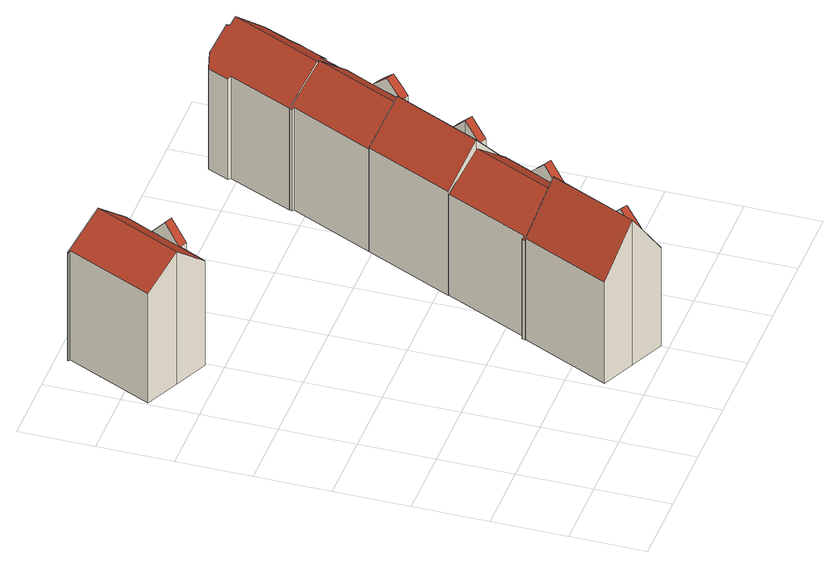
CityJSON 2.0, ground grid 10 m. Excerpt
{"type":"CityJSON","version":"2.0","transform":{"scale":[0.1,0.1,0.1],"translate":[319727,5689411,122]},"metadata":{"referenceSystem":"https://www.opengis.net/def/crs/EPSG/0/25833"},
"CityObjects":{
"building1":{"type":"Building","attributes":{"Gemeindeschluessel":14713000,"Geometrietyp2DReferenz":"3000","function":"31001_9998","roofType":"9999"},"children":["building1-1","building1-2"]},
"building1-1":{"type":"BuildingPart","attributes":{"Dachtyp_tdc":"tdcGableRoof","Dachneigung":46.37,"QualitaetDacherkennung":60,"Geometrietyp2DReferenz":"3000","roofType":"3100","measuredHeight":18.2},"parents":["building1"],"geometry":[{"type":"MultiSurface","lod":"2","boundaries":[[[0,1,2,3]],[[1,4,5,2]],[[4,6,7,5]],[[0,8,9,10,1]],[[4,10,9,11,6]],[[1,10,4]],[[2,5,7,3]],[[0,3,7,6]],[[9,8,11]],[[11,8,0,6]]],"semantics":{"surfaces":[{"type":"WallSurface"},{"type":"RoofSurface"},{"type":"GroundSurface"},{"type":"ClosureSurface"}],"values":[0,0,0,1,1,0,2,3,0,3]}}]},
"building1-2":{"type":"BuildingPart","attributes":{"Dachtyp_tdc":"tdcGableRoof","Dachneigung":39.14,"QualitaetDacherkennung":62,"Geometrietyp2DReferenz":"3000","roofType":"3100","measuredHeight":19.88},"parents":["building1"],"geometry":[{"type":"MultiSurface","lod":"2","boundaries":[[[12,13,14,15]],[[13,16,17,14]],[[16,18,19,17]],[[18,20,21,19]],[[20,22,3,21]],[[22,0,3]],[[23,7,6]],[[23,24,25,7]],[[24,26,27,25]],[[26,28,29,27]],[[28,30,31,29]],[[30,32,33,31]],[[32,34,35,33]],[[34,12,15,35]],[[30,28,26,24,23,11,8,22,20,18,16]],[[16,13,12,34,32,30]],[[15,14,17,19,21,3,7,25,27,29,31,33,35]],[[6,11,23]],[[8,0,22]],[[6,7,3,0]],[[6,0,8,11]]],"semantics":{"surfaces":[{"type":"WallSurface"},{"type":"RoofSurface"},{"type":"GroundSurface"},{"type":"ClosureSurface"}],"values":[0,0,0,0,0,0,0,0,0,0,0,0,0,0,1,1,2,0,0,3,3]}}]},
"building2":{"type":"Building","attributes":{"Gemeindeschluessel":14713000,"Geometrietyp2DReferenz":"3000","function":"31001_9998","roofType":"9999"},"children":["building2-1","building2-2"]},
"building2-1":{"type":"BuildingPart","attributes":{"Dachtyp_tdc":"tdcGableRoof","Dachneigung":43.1,"QualitaetDacherkennung":67,"Geometrietyp2DReferenz":"3000","roofType":"3100","measuredHeight":17.13},"parents":["building2"],"geometry":[{"type":"MultiSurface","lod":"2","boundaries":[[[36,37,38,39,40]],[[37,41,42,38]],[[41,43,44,42]],[[41,37,45]],[[36,43,46]],[[37,36,46,45]],[[43,41,45,46]],[[39,38,42,44]],[[40,43,36]],[[40,39,44,43]]],"semantics":{"surfaces":[{"type":"WallSurface"},{"type":"RoofSurface"},{"type":"GroundSurface"},{"type":"ClosureSurface"}],"values":[0,0,0,0,0,1,1,2,0,3]}}]},
"building2-2":{"type":"BuildingPart","attributes":{"Dachtyp_tdc":"tdcGableRoof","Dachneigung":53.57,"QualitaetDacherkennung":63,"Geometrietyp2DReferenz":"3000","roofType":"3100","measuredHeight":21.74},"parents":["building2"],"geometry":[{"type":"MultiSurface","lod":"2","boundaries":[[[47,40,39,48]],[[43,49,50,44]],[[49,51,52,50]],[[51,53,54,52]],[[53,55,56,54]],[[55,57,58,56]],[[57,59,60,58]],[[59,61,62,60]],[[61,63,64,62]],[[63,65,66,64]],[[65,47,48,66]],[[61,59,57,55]],[[55,53,51,49,43,40,47,65,63,61]],[[48,39,44,50,52,54,56,58,60,62,64,66]],[[43,44,39,40]]],"semantics":{"surfaces":[{"type":"WallSurface"},{"type":"RoofSurface"},{"type":"GroundSurface"},{"type":"ClosureSurface"}],"values":[0,0,0,0,0,0,0,0,0,0,0,1,1,2,3]}}]},
"building3":{"type":"Building","attributes":{"Gemeindeschluessel":14713000,"Geometrietyp2DReferenz":"3000","function":"31001_9998","roofType":"9999"},"children":["building3-1","building3-2"]},
"building3-1":{"type":"BuildingPart","attributes":{"Dachtyp_tdc":"tdcGableRoof","Dachneigung":44.11,"QualitaetDacherkennung":65,"Geometrietyp2DReferenz":"3000","roofType":"3100","measuredHeight":17.27},"parents":["building3"],"geometry":[{"type":"MultiSurface","lod":"2","boundaries":[[[67,68,69,70]],[[68,71,72,69]],[[71,73,74,72]],[[67,75,76,77,78]],[[79,77,76,80,81]],[[71,79,81,73]],[[68,78,77,79,71]],[[67,78,68]],[[69,72,74,70]],[[70,74,73,67]],[[80,76,75]],[[73,81,80,75,67]]],"semantics":{"surfaces":[{"type":"WallSurface"},{"type":"RoofSurface"},{"type":"GroundSurface"},{"type":"ClosureSurface"}],"values":[0,0,0,1,1,0,0,0,2,3,0,3]}}]},
"building3-2":{"type":"BuildingPart","attributes":{"Dachtyp_tdc":"tdcGableRoof","Dachneigung":39.27,"QualitaetDacherkennung":56,"Geometrietyp2DReferenz":"3000","roofType":"3100","measuredHeight":19.32},"parents":["building3"],"geometry":[{"type":"MultiSurface","lod":"2","boundaries":[[[82,83,84,85]],[[83,86,87,84]],[[86,88,89,87]],[[88,90,91,89]],[[90,92,70,91]],[[92,67,70]],[[93,94,95,74,73,81]],[[94,96,97,95]],[[96,98,99,97]],[[98,100,101,99]],[[100,102,103,101]],[[102,104,105,103]],[[104,106,107,105]],[[106,82,85,107]],[[102,100,98,96,94,93,80,75,92,90,88,86]],[[86,83,82,106,104,102]],[[85,84,87,89,91,70,74,95,97,99,101,103,105,107]],[[81,80,93]],[[75,67,92]],[[73,74,70,67]],[[81,73,67,75,80]]],"semantics":{"surfaces":[{"type":"WallSurface"},{"type":"RoofSurface"},{"type":"GroundSurface"},{"type":"ClosureSurface"}],"values":[0,0,0,0,0,0,0,0,0,0,0,0,0,0,1,1,2,0,0,3,3]}}]},
"building4":{"type":"Building","attributes":{"Gemeindeschluessel":14713000,"Geometrietyp2DReferenz":"3000","function":"31001_9998","roofType":"9999"},"children":["building4-1","building4-2"]},
"building4-1":{"type":"BuildingPart","attributes":{"Dachtyp_tdc":"tdcGableRoof","Dachneigung":43.81,"QualitaetDacherkennung":59,"Geometrietyp2DReferenz":"3000","roofType":"3100","measuredHeight":17.42},"parents":["building4"],"geometry":[{"type":"MultiSurface","lod":"2","boundaries":[[[108,109,110]],[[108,111,112,109]],[[111,113,114,112]],[[113,115,116,114]],[[115,117,118,116]],[[117,119,120,118]],[[119,121,122,123,120]],[[115,113,111,108,124]],[[124,121,119,117,115]],[[123,125,109,112,114,116,118,120]],[[126,122,121,124]],[[125,123,122,126]],[[108,110,126,124]],[[125,126,110,109]]],"semantics":{"surfaces":[{"type":"WallSurface"},{"type":"RoofSurface"},{"type":"GroundSurface"},{"type":"ClosureSurface"}],"values":[0,0,0,0,0,0,0,1,1,2,0,3,0,3]}}]},
"building4-2":{"type":"BuildingPart","attributes":{"Dachtyp_tdc":"tdcGableRoof","Dachneigung":47.93,"QualitaetDacherkennung":65,"Geometrietyp2DReferenz":"3000","roofType":"3100","measuredHeight":20.67},"parents":["building4"],"geometry":[{"type":"MultiSurface","lod":"2","boundaries":[[[127,128,129,130]],[[128,131,132,129]],[[131,110,109,132]],[[122,133,134,123]],[[133,135,136,134]],[[135,137,138,136]],[[137,139,140,138]],[[139,141,142,140]],[[141,143,144,142]],[[143,127,130,144]],[[139,137,135,133,122,126,110,131,128,127]],[[127,143,141,139]],[[130,129,132,109,125,123,134,136,138,140,142,144]],[[123,125,126,122]],[[125,109,110,126]]],"semantics":{"surfaces":[{"type":"WallSurface"},{"type":"RoofSurface"},{"type":"GroundSurface"},{"type":"ClosureSurface"}],"values":[0,0,0,0,0,0,0,0,0,0,1,1,2,3,3]}}]},
"building5":{"type":"Building","attributes":{"Gemeindeschluessel":14713000,"Geometrietyp2DReferenz":"3000","function":"31001_9998","roofType":"9999"},"children":["building5-1","building5-2"]},
"building5-1":{"type":"BuildingPart","attributes":{"Dachtyp_tdc":"tdcGableRoof","Dachneigung":42.85,"QualitaetDacherkennung":56,"Geometrietyp2DReferenz":"3000","roofType":"3100","measuredHeight":17.31},"parents":["building5"],"geometry":[{"type":"MultiSurface","lod":"2","boundaries":[[[145,146,147,148]],[[146,149,150,147]],[[149,151,152,150]],[[151,153,154,152]],[[153,155,156,154]],[[155,157,158,156]],[[159,160,161,162,163]],[[155,164,165,161,160,166,157]],[[149,162,161,165,151]],[[151,165,164,153]],[[153,164,155]],[[146,163,162,149]],[[145,159,163,146]],[[147,150,152,154,156,158,148]],[[148,158,157,145]],[[160,159,166]],[[166,159,145,157]]],"semantics":{"surfaces":[{"type":"WallSurface"},{"type":"RoofSurface"},{"type":"GroundSurface"},{"type":"ClosureSurface"}],"values":[0,0,0,0,0,0,1,1,0,0,0,0,0,2,3,0,3]}}]},
"building5-2":{"type":"BuildingPart","attributes":{"Dachtyp_tdc":"tdcGableRoof","Dachneigung":39.79,"QualitaetDacherkennung":61,"Geometrietyp2DReferenz":"3000","roofType":"3100","measuredHeight":19.51},"parents":["building5"],"geometry":[{"type":"MultiSurface","lod":"2","boundaries":[[[159,145,148]],[[167,168,169,158,157]],[[168,170,171,169]],[[170,172,173,171]],[[172,174,129,173]],[[174,175,130,129]],[[175,176,144,130]],[[176,177,178,144]],[[177,179,180,178]],[[179,181,182,180]],[[181,183,184,182]],[[183,185,186,184]],[[185,187,188,186]],[[187,159,148,188]],[[183,181,179,177,176,175]],[[175,174,172,170,168,167,189,166,159,187,185,183]],[[148,158,169,171,173,129,130,144,178,180,182,184,186,188]],[[189,157,166]],[[157,158,148,145]],[[157,145,159,166]],[[167,157,189]]],"semantics":{"surfaces":[{"type":"WallSurface"},{"type":"RoofSurface"},{"type":"GroundSurface"},{"type":"ClosureSurface"}],"values":[0,0,0,0,0,0,0,0,0,0,0,0,0,0,1,1,2,0,3,3,0]}}]},
"building6":{"type":"Building","attributes":{"Dachtyp_tdc":"tdcFreeFormRoof","Gemeindeschluessel":14713000,"Dachneigung":40.16,"QualitaetDacherkennung":46,"Geometrietyp2DReferenz":"3000","function":"31001_9998","roofType":"5000","measuredHeight":19.63},"geometry":[{"type":"MultiSurface","lod":"2","boundaries":[[[190,191,192,193,194,195,196,197,198,199,200,201]],[[197,202,198]],[[181,200,199]],[[203,204,205,206,207,208,209,210,211,212,213,214,215,216,217,218,219]],[[202,197,204,203]],[[197,196,205,204]],[[196,195,206,205]],[[195,194,207,206]],[[194,193,208,207]],[[193,192,209,208]],[[192,191,210,209]],[[191,190,211,210]],[[190,201,212,211]],[[201,200,213,212]],[[200,181,214,213]],[[181,220,215,214]],[[220,221,216,215]],[[221,222,217,216]],[[222,223,218,217]],[[223,224,219,218]],[[224,202,203,219]],[[202,224,223,222,221,220,181,199,198]]],"semantics":{"surfaces":[{"type":"RoofSurface"},{"type":"WallSurface"},{"type":"GroundSurface"}],"values":[0,1,1,2,1,1,1,1,1,1,1,1,1,1,1,1,1,1,1,1,1,0]}}]}
},
"vertices":[
[134,604,160],[145,599,160],[145,599,3],[134,604,3],[126,557,160],[126,557,3],[115,562,160],[115,562,3],[134,603,161],[125,584,185],[136,579,185],[115,563,161],
[56,684,165],[57,686,165],[57,686,3],[56,684,3],[107,663,202],[107,663,3],[152,642,161],[152,642,3],[150,637,161],[150,637,3],[134,604,161],[115,562,161],[105,541,161],[105,541,3],[99,529,161],[99,529,3],[97,524,161],[97,524,3],[51,545,202],[51,545,3],[4,567,167],[4,567,3],[59,683,167],[59,683,3],
[322,86,166],[333,80,167],[333,80,16],[322,86,16],[322,86,164],[313,39,165],[313,39,16],[303,43,164],[303,43,16],[323,61,188],[313,66,188],
[339,121,164],[339,121,16],[302,43,164],[302,43,16],[292,22,164],[292,22,16],[285,6,164],[285,6,16],[238,27,234],[238,27,16],[192,48,168],[192,48,16],[248,166,168],[248,166,16],[293,145,234],[293,145,16],[343,122,159],[343,122,16],[342,120,159],[342,120,16],
[381,202,165],[392,196,165],[392,196,15],[381,202,15],[372,156,165],[372,156,15],[362,160,165],[362,160,15],[381,201,167],[371,181,188],[382,176,188],[392,196,166],[372,156,166],[362,162,167],[362,160,166],
[254,169,167],[307,282,167],[307,282,15],[254,169,15],[353,261,208],[353,261,15],[399,239,167],[399,239,15],[394,229,167],[394,229,15],[381,202,167],[362,160,167],[361,160,167],[361,160,15],[351,139,167],[351,139,15],[347,129,167],[347,129,15],[343,122,167],[343,122,15],[297,143,208],[297,143,15],[248,166,164],[248,166,15],[250,171,164],[250,171,15],
[437,319,166],[437,319,14],[437,319,164],[447,314,167],[447,314,14],[442,304,178],[442,304,14],[438,294,188],[438,294,14],[432,282,176],[432,282,14],[428,273,166],[428,273,14],[417,278,166],[417,278,164],[417,278,14],[427,299,188],[427,299,14],[427,299,164],
[408,379,221],[455,357,164],[455,357,14],[408,379,14],[450,348,164],[450,348,14],[407,256,164],[407,256,14],[401,245,164],[401,245,14],[399,239,164],[399,239,14],[352,261,221],[352,261,14],[307,282,170],[307,282,14],[363,401,170],[363,401,14],
[491,437,165],[502,431,165],[502,431,14],[491,437,14],[498,421,165],[498,421,14],[489,401,165],[489,401,14],[484,390,165],[484,390,14],[480,392,165],[480,392,14],[472,395,165],[472,395,14],[491,437,167],[482,416,187],[493,411,187],[498,421,177],[502,431,167],[484,390,166],[489,401,177],[473,396,167],
[472,395,166],[463,376,166],[463,376,14],[462,374,166],[462,374,14],[458,364,166],[458,364,14],[455,357,166],[408,379,209],[363,401,168],[416,513,168],[416,513,14],[413,514,166],[413,514,14],[415,518,166],[415,518,14],[463,496,209],[463,496,14],[509,475,167],[509,475,14],[505,466,167],[505,466,14],[472,395,167],
[509,481,167],[525,515,166],[537,510,156],[541,520,156],[550,539,155],[556,550,155],[545,556,166],[563,597,166],[516,619,210],[460,497,210],[509,475,165],[511,480,165],[508,623,202],[508,623,13],[563,597,13],[545,556,13],[556,550,13],[550,539,13],[541,520,13],[537,510,13],[525,515,13],[509,481,13],[511,480,13],[509,475,13],[415,518,13],[455,605,13],[452,608,13],[465,637,13],[482,641,13],[509,628,13],[455,605,166],[452,608,163],[465,637,163],[482,641,175],[509,628,201]
]}
